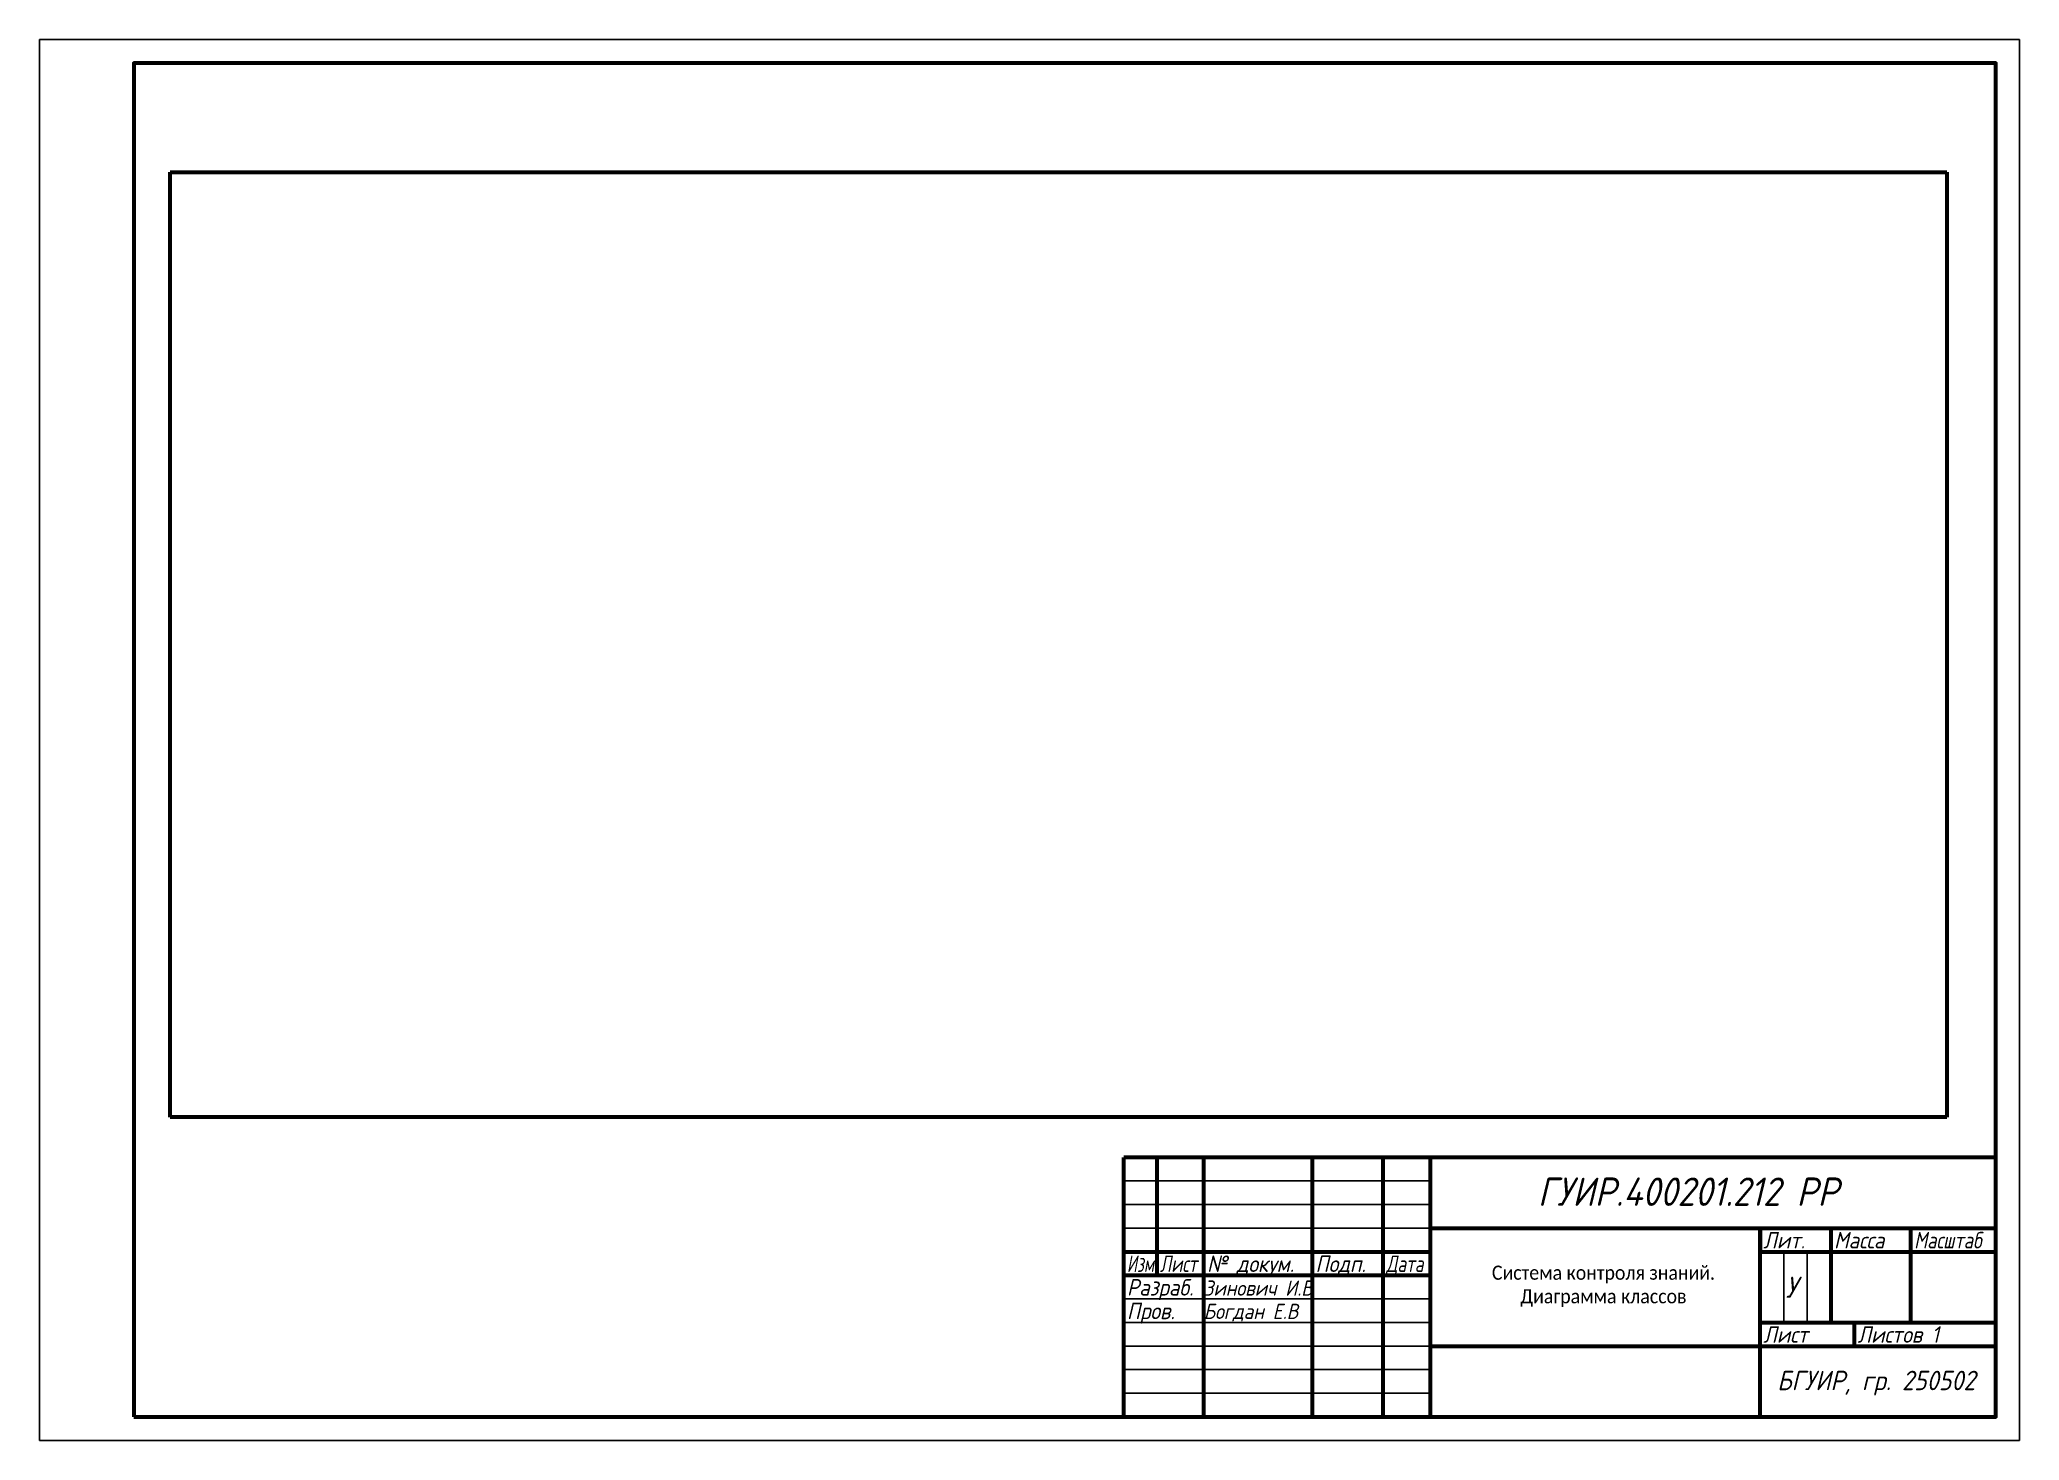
# Model space of a CAD drawing. Header units: millimetres. Extents: x 0 to 420, y 0 to 297.
import ezdxf

# ---------------------------------------------------------------- set-up
doc = ezdxf.new("R2010")
doc.units = ezdxf.units.MM
doc.header["$LTSCALE"] = 0.5
doc.layers.get('0').update_dxf_attribs({"lineweight": 60})
doc.layers.get('Defpoints').update_dxf_attribs({"color": 5})
doc.layers.add('4-текст', color=7, linetype='Continuous', true_color=0x00ad00)
doc.styles.get("Standard").update_dxf_attribs({"font": 'isocpeui.ttf', "width": 0.9})
picture_1 = doc.add_image_def('image1.png', size_in_pixel=(2288, 1216))

msp = doc.modelspace()

# ---------------------------------------------------------------- linework, layer by layer
at = {"lineweight": 60}
for p, q in [((415, 60), (230, 60)), ((230, 5), (230, 60)), ((237, 60), (237, 35)), ((247, 5), (247, 60)), ((270, 60), (270, 5)), ((285, 5), (285, 60)), ((295, 60), (295, 5)), ((295, 45), (415, 45)), ((365, 5), (365, 45)), ((380, 45), (380, 25)), ((397, 25), (397, 45)), ((230, 40), (295, 40)), ((365, 40), (415, 40)), ((230, 35), (295, 35)), ((365, 25), (415, 25)), ((385, 20), (385, 25)), ((295, 20), (415, 20))]:
    msp.add_line(p, q, dxfattribs=at)
at = {"lineweight": -3}
for p, q in [((230, 55), (295, 55)), ((230, 50), (295, 50)), ((230, 45), (295, 45)), ((370, 25), (370, 40)), ((375, 40), (375, 25)), ((230, 30), (295, 30)), ((230, 25), (295, 25)), ((230, 20), (295, 20)), ((230, 15), (295, 15)), ((230, 10), (295, 10))]:
    msp.add_line(p, q, dxfattribs=at)
msp.add_line((365, 45), (365, 40))
at = {"lineweight": 60}
msp.add_lwpolyline([(20, 5), (415, 5), (415, 292), (20, 292)], close=True, dxfattribs=at)
at = {"layer": 'Defpoints'}
msp.add_lwpolyline([(0, 0), (420, 0), (420, 297), (0, 297)], close=True, dxfattribs=at)

# ---------------------------------------------------------------- texts
at = {"layer": '4-текст', "width": 0.9}
for s, height, p in [('ГУИР.400201.212 PP', 6.0194, (317.83, 49.72)), ('у', 4.62, (370.75, 31.49)), ('БГУИР, гр. 250502', 4.1238, (368.62, 10.64))]:
    msp.add_text(s, height=height, dxfattribs=at).set_placement(p)
at = {"layer": '4-текст', "lineweight": -3}
for s, height, width, p in [('Лит.', 3.5, 0.9, (365.67, 40.7)), ('Масса', 3.5, 0.9, (380.67, 40.7)), ('Масштаб', 3.5, 0.8, (397.67, 40.7)), ('Изм.', 3.5, 0.7, (230.67, 35.7)), ('Лист', 3.5, 0.75, (237.67, 35.7)), ('№ докум.', 3.5, 0.9, (247.67, 35.7)), ('Подп.', 3.5, 0.9, (270.67, 35.7)), ('Дата', 3.5, 0.75, (285.67, 35.7)), ('Разраб.', 3.5, 0.9, (230.67, 30.7)), ('Зинович И.В', 3.233, 0.9, (246.97, 30.68)), ('Пров.', 3.5, 0.9, (230.67, 25.7)), ('Богдан Е.В', 3.233, 0.9, (246.97, 25.74)), ('Лист', 3.5, 0.9, (365.67, 20.7)), ('Листов 1', 3.5, 0.9, (385.67, 20.7))]:
    msp.add_text(s, height=height, dxfattribs=dict(at, width=width)).set_placement(p)
at = {"layer": '4-текст', "insert": (301.33, 37.06), "char_height": 3, "attachment_point": 1}
msp.add_mtext_dynamic_manual_height_columns('\\pxqc;{\\fCalibri|b0|i0|c204|p34;Система контроля знаний.\\PДиаграмма классов}', width=60.8555, gutter_width=35.14, heights=[0], dxfattribs=at)

# ---------------------------------------------------------------- pictures from other files: only their frames are drawn
image = msp.add_image(picture_1, insert=(27.71, 68.56), size_in_units=(376.91, 200.32))
image.dxf.flags = 7

doc.saveas('drawing.dxf')
